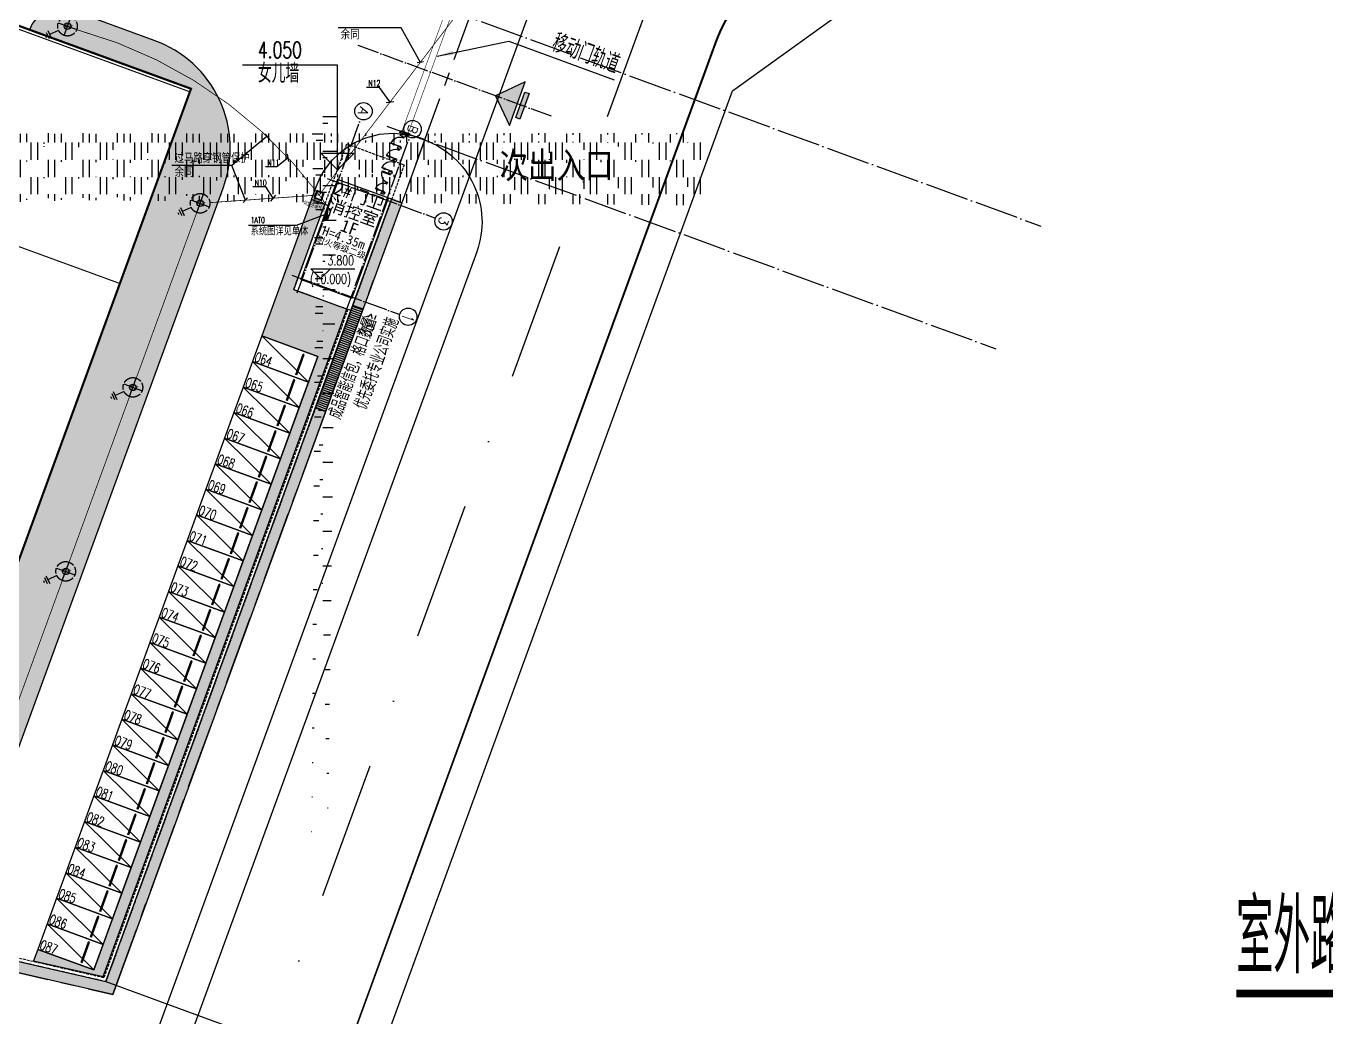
# Model space of a CAD drawing. Extents: x 40587477144 to 40590102100, y 3379967887 to 3381819730.
# Drawn here: x 40588996090 to 40589115558, y 3380121284 to 3380212421 of the extents above; entities that cross this region are included whole.
import ezdxf
from ezdxf.enums import TextEntityAlignment as Align

# ---------------------------------------------------------------- set-up
doc = ezdxf.new("R2010")
doc.units = 0
doc.header["$LTSCALE"] = 1000
doc.header["$MEASUREMENT"] = 0
for name, pattern in [('10平面$0$DOTE', [2.4200000000000004, 2, -0.2, 0.02, -0.2]), ('CENTER', [50.800000000000004, 31.75, -6.35, 6.35, -6.35]), ('DASH', [0.35, 0.25, -0.1]), ('DASHDOT', [25.399999999999995, 12.7, -6.349999999999999, 0, -6.349999999999999]), ('DOTE', [2.4200000000000004, 2, -0.2, 0.02, -0.2])]:
    doc.linetypes.add(name, pattern=pattern)
for name, color, linetype in [('0-HX', 1, 'Continuous'), ('00-HLBJ', 5, 'Continuous'), ('10平面$0$A-AXIS-DOTE', 14, '10平面$0$DOTE'), ('A-AXIS-D', 1, 'Continuous'), ('A-AXIS-DOTE', 14, 'DOTE'), ('A-AXIS-DP', 126, 'Continuous'), ('A-Car', 155, 'Continuous'), ('A-CURTAIN', 84, 'Continuous'), ('A-HATCH-1', 252, 'Continuous'), ('A-LIN-Dot', 163, 'DASH'), ('A-LIN-V', 9, 'Continuous'), ('A-SFCE', 30, 'Continuous'), ('AS-WALL', 40, 'Continuous'), ('AXIS_TEXT', 7, 'Continuous'), ('DIM-照明', 3, 'Continuous'), ('DIM_LEAD', 3, 'Continuous'), ('EQUIP-箱柜', 3, 'Continuous'), ('JT-路缘石线', 5, 'Continuous'), ('JT-道路中心线', 1, 'DASHDOT'), ('JT-道路红线', 7, 'Continuous'), ('PUB_TEXT', 7, 'Continuous'), ('TEL_SYMB', 3, 'Continuous'), ('TEL_TEXT', 7, 'Continuous'), ('WIRE-照明', 1, 'Continuous'), ('建-文字', 7, 'Continuous'), ('建-标高', 3, 'Continuous'), ('总-标高', 3, 'Continuous'), ('电气', 7, 'Continuous')]:
    doc.layers.add(name, color=color, linetype=linetype)
doc.styles.add('_TCH_AXIS', font='COMPLEX', dxfattribs={"bigfont": 'GBCBIG'})
doc.styles.add('_TCH_DIM', font='SIMPLEX', dxfattribs={"bigfont": 'GBCBIG'})
doc.styles.add('_TEL_DIM', font='SIMPLEX', dxfattribs={"width": 0.8, "height": 3.5, "bigfont": 'HZTXT'})
doc.styles.add('A-DIM_T3', font='SIMPLEX', dxfattribs={"width": 0.6, "bigfont": 'GBCBIG'})
doc.styles.add('A-STANDARD', font='SIMPLEX', dxfattribs={"bigfont": 'GBCBIG'})
doc.styles.get("Standard").update_dxf_attribs({"font": 'GBENOR', "width": 0.7, "bigfont": 'GBCBIG'})
doc.styles.add('黑体', font='simhei.ttf', dxfattribs={"height": 12})
pattern_1 = [(19.99999999999998, (440.107795715332, 194.2398300170898), (956.275963936384, 2050.740422578524), [240, -48, 64, -48, 240, -960]), (19.99999999999998, (348.5154342651367, 211.9834671020508), (956.275963936384, 2050.740422578524), [160, -120, 240, -120, 160, -800]), (19.99999999999998, (655.8504104614258, 1004.918022155762), (956.275963936384, 2050.740422578524), [200, -80, 200, -1120]), (19.99999999999998, (-205.3501281738281, 1032.003547668457), (956.275963936384, 2050.740422578524), [80, -160, 80, -1280]), (110, (-54.99931335449219, 1086.72677230835), (-2050.740422578524, 956.275963936384), [143.9999999999999, -1456]), (110, (724.3924865722656, 348.7915229797363), (-2050.740422578524, 956.275963936384), [159.9999999999999, -1440]), (110, (881.3766403198242, 1087.002857208252), (-2050.740422578524, 956.275963936384), [159.9999999999999, -1440]), (65.00000000000001, (925.3208694458008, 404.8966331481934), (-547.2322293314808, 1503.508193286057), [160, -2102.7416992]), (154.9999999999999, (534.4087371826172, 262.6162528991699), (-1503.508193286057, -547.2322293314808), [160, -2102.741699199999]), (83.43494882, (877.4794540405273, 395.9972076416016), (-547.2322292444445, 1503.508193285503), [160, -3417.7087632]), (95.96375653, (799.5678939819336, 376.1531410217285), (-547.2322291846804, 1503.508193052025), [159.9999999999999, -6436.969001599999]), (95.96375653, (956.5520477294922, 1114.364471435547), (-547.2322291846804, 1503.508193052025), [128, -6468.969001599999]), (95.96375653, (-24.92916107177734, 1097.671417236328), (-547.2322291846804, 1503.508193052025), [112, -6484.969001599998]), (124.03624347, (649.2170791625977, 321.4299125671387), (-547.2322292935037, 1503.508193012417), [160, -6436.9690016]), (124.03624347, (806.2012252807617, 1059.641246795654), (-547.2322292935037, 1503.508193012417), [128, -6468.9690016]), (124.03624347, (-85.06947326660156, 1075.782127380371), (-547.2322292935037, 1503.508193012417), [112, -6484.9690016]), (136.5650512, (576.7778244018555, 286.5507621765137), (-547.2322299226216, 1503.508193038666), [159.9999999999999, -3417.706876319999])]

# ---------------------------------------------------------------- blocks, each defined once
blk = doc.blocks.new('GGRrrrr')
at = {"layer": 'A-CURTAIN'}
h = blk.add_hatch(dxfattribs=at)
h.set_pattern_fill('草坪或沼泽', color=0, scale=400, angle=19.99999999999998)
h.set_pattern_definition(pattern_1)
h.paths.add_polyline_path([(1393117.320922852, 618300.9193000793), (1393292.936767578, 540880.4741477966), (1330517.002159119, 532866.5696678162), (1241737.975387573, 527102.5202484131), (1161598.890319824, 521245.7613601685), (1240382.850791931, 783371.5528144836), (1244595.073738098, 797109.7279624939), (1261185.678756714, 852563.1131820679), (1335771.367614746, 847453.3053207397), (1355485.375518799, 842594.5098495483), (1380777.422203064, 840861.7712898254), (1392639.610717773, 828900.035358429), (1392845.235137939, 738250.2696037292), (1391845.237701416, 738248.0012702942), (1391806.246421814, 755447.9559936523), (1391306.45426178, 755446.8222770691), (1391785.831069946, 764447.9511528015), (1391640.544288635, 828487.3259391785), (1380332.88168335, 839889.8824043274), (1355330.389472961, 841602.7838134766), (1335616.381584167, 846461.5792884827), (1261914.650527954, 851510.8278846741), (1245552.140869141, 796819.8416023254), (1241339.732727051, 783081.0626220703), (1162974.660324097, 522348.9729347229), (1241669.135520935, 528100.1562232971), (1330421.199440002, 533862.4550628662), (1392290.937599182, 541760.6755371094), (1392117.323532104, 618298.6509666443)])
h.paths.add_polyline_path([(1393076.15146637, 636450.5321846008), (1392076.154045105, 636448.2638511658), (1392062.989784241, 641998.404788971), (1391563.607894897, 641997.2195243835), (1392041.628883362, 650998.2749595642), (1391886.520614624, 720048.3890342712), (1392886.518035889, 720050.6573638916)])
h = blk.add_hatch(dxfattribs=at)
h.set_pattern_fill('草坪或沼泽', color=0, scale=400, angle=19.99999999999998)
h.set_pattern_definition(pattern_1)
edge = h.paths.add_edge_path()
edge.add_arc((1366854.08354187, 557567.3064079285), 10500.95958867027, 276.7299927720031, 359.7136384216881)
edge.add_line((1377354.912010193, 557514.8233337402), (1377227.296795576, 613895.1785001811))
edge.add_arc((1366726.211540222, 613939.9874267578), 10501.18082145006, 359.7555160636466, 450.6703696211316)
edge.add_line((1366603.3489151, 624440.4494819641), (1358403.815305169, 624421.84987187))
edge.add_arc((1358513.579162598, 621420.9000549316), 3002.956530078024, 92.09473824480673, 180.1068492148898)
edge.add_line((1355510.627868652, 621415.2999305725), (1371310.587276265, 621451.1401619813))
edge.add_line((1371310.587272644, 621451.1401634216), (1371476.631944446, 548251.2558653583))
edge.add_line((1371476.631950378, 548251.2558631897), (1355676.334831895, 548215.403894989))
edge.add_line((1355676.334831238, 548215.4038963318), (1355678.849491072, 547255.2565739391))
edge.add_arc((1357184.369812012, 547261.123123169), 1505.531773620441, 180.2232627455438, 273.2156327615923)
edge.add_line((1357268.821014404, 545757.9618110657), (1368084.697529821, 547138.7043205072))
h = blk.add_hatch(dxfattribs=at)
h.set_pattern_fill('草坪或沼泽', color=0, scale=400, angle=19.99999999999998)
h.set_pattern_definition(pattern_1)
h.paths.add_polyline_path([(1390889.517074585, 542395.3281173706), (1385389.531585693, 542382.8522758484), (1385392.054405212, 541270.6790962219), (1391890.137901306, 542112.7560768127), (1391742.519210815, 607397.4305610657), (1386542.532180786, 607385.6350402832), (1386523.591270447, 615735.6136932373), (1385223.150733948, 615732.6638679504), (1385253.429992676, 602382.6979446411), (1390753.416969299, 602395.1737861633)])
at = {"layer": 'A-HATCH-1'}
h = blk.add_hatch(dxfattribs=at)
h.set_pattern_fill('EARTH', color=0, scale=500, angle=20.20025663599732)
h.set_pattern_definition([(20.20025663599732, (-36923192475.80328, -17186905227.18266), (941.6876541343177, 2038.022782515202), [1587.5, -1587.5]), (20.20025663599732, (-36923192681.36612, -17186904668.48695), (941.6876541343177, 2038.022782515202), [1587.5, -1587.5]), (20.20025663599732, (-36923192886.92896, -17186904109.79124), (941.6876541343177, 2038.022782515202), [1587.5, -1587.5]), (110.2002566359973, (-36923192769.21803, -17186903855.0384), (-2038.022782515202, 941.6876541343177), [1587.5, -1587.5]), (110.2002566359973, (-36923192210.52229, -17186903649.47556), (-2038.022782515202, 941.6876541343177), [1587.5, -1587.5]), (110.2002566359973, (-36923191651.82658, -17186903443.91272), (-2038.022782515202, 941.6876541343177), [1587.5, -1587.5])])
h.paths.add_polyline_path([(1393117.320922852, 618300.9193077087), (1386817.805091858, 618286.6298675537), (1386823.590164185, 615736.2942008972), (1385223.152275085, 615732.6638069153), (1385220.316864014, 616982.6608581543), (1385273.316299438, 617889.8814201355), (1385387.230964661, 618573.2471199036), (1385717.160194397, 619684.0852203369), (1386168.808494568, 620650.4255104065), (1386688.33731842, 621456.7414169312), (1387106.244033813, 621972.8416786194), (1387929.547706604, 622770.17735672), (1389010.988609314, 623518.1875724792), (1390127.135169983, 624037.1096115112), (1391253.131126404, 624354.7683982849), (1392309.111000061, 624488.3932685852), (1393103.281578064, 624490.1947135925)])
at = {"layer": 'A-CURTAIN', "color": 0}
blk.add_lwpolyline([(1245552.140869141, 796819.8416023254), (1241339.732727051, 783081.0626220703), (1162974.660324097, 522348.9729347229), (1241669.135520935, 528100.1562232971), (1330421.199440002, 533862.4550628662), (1392290.937599182, 541760.6755371094), (1392117.323532104, 618298.6509666443), (1393117.320922852, 618300.9193000793), (1393292.936767578, 540880.4741477966), (1330517.002159119, 532866.5696678162), (1241737.975387573, 527102.5202484131), (1161598.890319824, 521245.7613601685), (1240382.850791931, 783371.5528144836), (1244595.073738098, 797109.7279624939)], dxfattribs=at)
blk.add_lwpolyline([(1368084.697525024, 547138.7043190002, 0.3787845087038603), (1377354.912010193, 557514.8233337402), (1377227.296798706, 613895.1785011292, 0.4188980193903414), (1366603.3489151, 624440.4494819641), (1358403.815307617, 624421.8498725891, 0.4040876973420625), (1355510.627868652, 621415.2999305725), (1371310.587272644, 621451.1401634216), (1371476.631950378, 548251.2558631897), (1355676.334831238, 548215.4038963318), (1355678.849487305, 547255.2565727234, 0.4295944692160906), (1357268.821014404, 545757.9618110657)], format="xyb", close=True, dxfattribs=at)
blk.add_lwpolyline([(1390889.517074585, 542395.3281173706), (1385389.531585693, 542382.8522758484), (1385392.054405212, 541270.6790962219), (1391890.137901306, 542112.7560768127), (1391742.519210815, 607397.4305610657), (1386542.532180786, 607385.6350402832), (1386523.591270447, 615735.6136932373), (1385223.150733948, 615732.6638679504), (1385253.429992676, 602382.6979446411), (1390753.416969299, 602395.1737861633)], close=True, dxfattribs=at)
at = {"layer": 'A-HATCH-1', "color": 0}
blk.add_lwpolyline([(1393117.320922852, 618300.9193077087), (1386817.805091858, 618286.6298675537), (1386823.590164185, 615736.2942008972), (1385223.152275085, 615732.6638069153), (1385220.316864014, 616982.6608581543), (1385273.316299438, 617889.8814201355), (1385387.230964661, 618573.2471199036), (1385717.160194397, 619684.0852203369), (1386168.808494568, 620650.4255104065), (1386688.33731842, 621456.7414169312), (1387106.244033813, 621972.8416786194), (1387929.547706604, 622770.17735672), (1389010.988609314, 623518.1875724792), (1390127.135169983, 624037.1096115112), (1391253.131126404, 624354.7683982849), (1392309.111000061, 624488.3932685852), (1393103.281578064, 624490.1947135925)], close=True, dxfattribs=at)
blk = doc.blocks.new('建筑-停车位-2400x5300')
at = {"color": 0}
blk.add_lwpolyline([(-49.99999999813735, 199.9999999757856), (-50.00000090897083, -5299.999999886379), (2449.999999089167, -5299.999999826774), (2449.999999998137, 200.0000000335276)], close=True, dxfattribs=at)
for points in [[(2449.999999998137, 200.0000000335276), (-50.00000090897083, -5299.999999886379)], [(199.9999990900978, -3953.625492763415), (2199.999999090098, -3953.625492763415)], [(199.9999990900978, -4053.625492763415), (199.9999990900978, -3953.625492763415)], [(199.9999990900978, -4053.625492763415), (2199.999999090098, -4053.625492763415)], [(2199.999999090098, -4053.625492763415), (2199.999999090098, -3953.625492763415)]]:
    blk.add_lwpolyline(points, dxfattribs=at)
blk = doc.blocks.new('G$C29A62568')
at = {"layer": 'A-Car', "color": 8, "extrusion": (7.125858025611802e-08, 1.936736165651785e-07, 0.9999999999999788), "rotation": 69.79996271005484}
for p in [(40588287738.58988, 3380181714.826343, 3546.915776660223), (40588286875.3428, 3380179368.59435, 3546.915260743227), (40588286012.09583, 3380177022.362355, 3546.914744826237), (40588285148.84868, 3380174676.130357, 3546.914228909235), (40588284285.60179, 3380172329.89836, 3546.913712992247), (40588283422.35475, 3380169983.666367, 3546.913197075255), (40588282559.10776, 3380167637.434373, 3546.912681158268), (40588281695.86073, 3380165291.202379, 3546.912165241275), (40588280832.61381, 3380162944.970377, 3546.911649324284), (40588279969.36666, 3380160598.738385, 3546.911133407289), (40588279106.1197, 3380158252.506391, 3546.910617490298), (40588278242.8726, 3380155906.274399, 3546.910101573297), (40588277379.62555, 3380153560.042403, 3546.909585656307), (40588276516.37856, 3380151213.810406, 3546.909069739307), (40588275653.13153, 3380148867.578413, 3546.908553822321), (40588274789.88445, 3380146521.346418, 3546.908037905318), (40588273926.63745, 3380144175.114428, 3546.90752198833), (40588273063.39053, 3380141828.882429, 3546.907006071343), (40588272200.14344, 3380139482.650435, 3546.906490154348), (40588271336.89648, 3380137136.418437, 3546.905974237359), (40588270473.64933, 3380134790.186444, 3546.905458320357), (40588269610.40236, 3380132443.954448, 3546.904942403363), (40588268747.15534, 3380130097.722453, 3546.904426486371), (40588267883.90831, 3380127751.490459, 3546.90391056938)]:
    blk.add_blockref('建筑-停车位-2400x5300', p, dxfattribs=at)
blk = doc.blocks.new('555555555555555-M')
at = {"layer": 'A-LIN-V'}
h = blk.add_hatch(dxfattribs=at)
h.set_pattern_fill('ANSI31', color=256, scale=0.2, angle=212.6932080760602)
h.set_pattern_definition([(45.00000000000003, (0, 0), (-0.224506403026729, 0.2245064030267287), [])])
h.paths.add_polyline_path([(-149.8188201859593, -516.0526710674167), (-149.8188201785088, -515.0526710636914), (-159.8188201636076, -515.0526710599661), (-159.8188201636076, -516.052671071142)])
blk.add_lwpolyline([(-149.8188201859593, -516.0526710674167), (-149.8188201785088, -515.0526710636914), (-159.8188201636076, -515.0526710599661), (-159.8188201636076, -516.052671071142), (-149.8188201636076, -516.0526710674167)], dxfattribs=at)
at = {"layer": 'PUB_TEXT', "width": 0.7}
for s, height, p in [('成品智能信包，格口数量≥', 1.322222222222222, (-160.0961484983563, -517.6474339142442)), ('36', 1.3125, (-152.0111484983563, -517.6474339142442)), ('个', 1.322222222222222, (-150.9392734983563, -517.6474339142442)), ('优先委托专业公司实施', 1.322222222222222, (-158.4676572084427, -519.5719380304217))]:
    blk.add_text(s, height=height, dxfattribs=at).set_placement(p)
blk = doc.blocks.new('entry01')
at = {"layer": 'A-AXIS-D'}
for points in [[(-0.700000000000017, -1.25), (-0.3000000000000114, -1.25), (-0.3000000000000114, 1.25), (-0.700000000000017, 1.25)], [(0, 2.121320343559645), (2.121320343559631, 1.4210854715202e-14), (0, -2.121320343559645)]]:
    blk.add_hatch(color=0, dxfattribs=at).paths.add_polyline_path(points)
at = {"layer": 'A-AXIS-D', "color": 0}
blk.add_lwpolyline([(-0.700000000000017, -1.25), (-0.3000000000000114, -1.25), (-0.3000000000000114, 1.25), (-0.700000000000017, 1.25)], close=True, dxfattribs=at)
blk.add_lwpolyline([(0, 2.121320343559645), (2.121320343559631, 1.4210854715202e-14), (0, -2.121320343559645), (0, 2.121320343559645)], dxfattribs=at)
blk = doc.blocks.new('DOOR2DLIB$SYSLIB$00000111')
at = {"color": 0}
for p, q in [((-0.4999999999999982, -0.001755585047334307), (-0.4999999999999982, 0.08070055595349857)), ((-0.4999999999999982, 0.08070055595349146), (-0.4587719294995836, 0.08070055595349146)), ((-0.4587719294995853, 0.08070055595349146), (-0.4587719294995853, 0.03947248545308213)), ((-0.4587719294995853, 0.03947248545308213), (-0.4175438589991707, 0.03947248545308213)), ((-0.4175438589991707, 0.03947248545308213), (-0.4175438589991707, -0.001755585047334307)), ((0.4175438589991707, 0.7821568824082661), (0.3826692364772697, 0.7821568824082661)), ((0.3826692364772697, 0.7821568824082661), (0.3826692364772697, 0.6235084014994356)), ((0.4175438589991707, 0.6235084014994428), (0.3826692364772697, 0.6235084014994428)), ((0.4587719294995871, 0.9168053643052119), (0.4175438589991707, 0.9168053643052119)), ((0.4175438589991707, 0.9168053643052119), (0.4175438589991707, 0.08070055595349146)), ((0.4175438589991707, 0.08070055595349146), (0.4587719294995871, 0.08070055595349146)), ((0.4175438589991707, 0.03947248545308213), (0.4175438589991707, -0.001755585047334307)), ((0.4587719294995871, 0.03947248545308213), (0.4175438589991707, 0.03947248545308213)), ((0.4587719294995871, 0.08070055595349146), (0.4587719294995871, 0.9168053643052119)), ((0.4936465520214881, 0.7821568824082661), (0.4587719294995871, 0.7821568824082661)), ((0.4936465520214881, 0.6235084014994428), (0.4587719294995871, 0.6235084014994428)), ((0.4587719294995871, 0.08070055595349146), (0.4587719294995871, 0.03947248545308213)), ((0.5, 0.08070055595349146), (0.4587719294995871, 0.08070055595349146)), ((0.4936465520214881, 0.7821568824082661), (0.4936465520214881, 0.6235084014994356)), ((0.5, -0.001755585047334307), (0.5, 0.08070055595349857)), ((-0.4175438589991707, -0.001755585047334307), (-0.4999999999999982, -0.001755585047334307)), ((-0.4999999999999982, -0.001755585047334307), (-0.4999999999999982, -0.001755585047334307)), ((0.4175438589991707, -0.001755585047334307), (0.5, -0.001755585047334307)), ((0.5, -0.001755585047334307), (0.5, -0.001755585047334307))]:
    blk.add_line(p, q, dxfattribs=at)
blk.add_arc((0.4175438589991707, 0.08070055595349146), 0.8361048083517187, 90, 182.8263833917127, dxfattribs=at)
blk = doc.blocks.new('66666666666666666666')
at = {"layer": 'DIM_LEAD'}
blk.add_hatch(color=256, dxfattribs=at).paths.add_polyline_path([(105616.6669158936, -694657.3602562365), (106997.2781778953, -694037.7533330095), (106786.704802434, -693697.6667946891)], flags=17)
at = {"layer": 'A-AXIS-D'}
for centre in [(100997.1309814453, -701734.9233989716), (105797.1309661865, -701734.9234142303), (111381.8865127563, -708712.0395374298), (111331.8865203857, -718057.0395145416)]:
    blk.add_circle(centre, 799.9999999999977, dxfattribs=at)
at = {"layer": 'A-AXIS-DOTE', "color": 8}
blk.add_line((117391.3523635864, -696232.0388202667), (98332.86907196045, -696232.03881073), dxfattribs=at)
at = {"layer": 'A-AXIS-DOTE'}
for p, q in [((100997.1309356689, -719489.9234027863), (100997.1309280396, -702480.0000038147)), ((105797.1309204102, -719489.9234237671), (105797.1310195923, -702479.9999904633)), ((99963.93167877197, -708682.0393390656), (110582.4492416382, -708682.0393428802)), ((99963.9317703247, -718132.0393390656), (110535.4098968506, -718132.0393543243))]:
    blk.add_line(p, q, dxfattribs=at)
at = {"layer": 'A-LIN-Dot'}
blk.add_lwpolyline([(100597.1309204102, -719332.0393352509), (100597.1309356689, -705082.039352417), (106197.1313171387, -705082.0393199921), (106197.1313018799, -719332.0393276215)], close=True, dxfattribs=at)
at = {"layer": 'A-LIN-V'}
blk.add_lwpolyline([(105697.1312408447, -690231.7040920258), (104797.1312713623, -690231.7040901184)], dxfattribs=at)
at = {"layer": 'A-LIN-V', "linetype": 'DASH', "ltscale": 2, "const_width": 50}
for points in [[(104946.6669158936, -690231.7040958405), (104946.6669158936, -702231.7040882111)], [(105546.6669464111, -690231.7040977478), (105546.6669158936, -702231.7040958405)]]:
    blk.add_lwpolyline(points, dxfattribs=at)
at = {"layer": 'A-LIN-V'}
for points in [[(104797.1312942505, -702431.7040805817), (104797.1312561035, -702231.7040958405), (105697.1312255859, -702231.7040996552), (105697.1312408447, -702431.7040920258)], [(105097.1312789917, -702681.7040786743), (105097.1312789917, -702481.7040920258), (105397.1312713623, -702481.7040882111), (105397.1312713623, -702681.704076767)], [(105097.1312713623, -703881.7040786743), (105097.1313018799, -703681.7040805817), (105397.1313095093, -703681.704082489), (105397.1312789917, -703881.7040805817)], [(105097.1312866211, -705081.704076767), (105097.1312866211, -704881.7040843964), (105397.1312637329, -704881.7040882111), (105397.1312789917, -705081.704076767)], [(105097.1312789917, -706281.7040729523), (105097.1312789917, -706081.7040882111), (105397.1312637329, -706081.7040882111), (105397.1312942505, -706281.704076767)], [(105097.1313400269, -708281.7040672302), (105097.1313400269, -708081.7040805817), (105397.1312484741, -708081.7040901184), (105397.1312561035, -708281.7040786743)]]:
    blk.add_lwpolyline(points, close=True, dxfattribs=at)
at = {"layer": 'AS-WALL', "color": 20, "true_color": 0xf72408, "const_width": 100}
blk.add_lwpolyline([(100897.1309738159, -708431.6971302032), (105897.1312408447, -708431.6971263885), (105897.1312332153, -718231.6971607208), (100897.1309814453, -718231.6971492767)], close=True, dxfattribs=at)
at = {"layer": 'DIM_LEAD'}
for p, q in [((105616.6669158936, -694657.3602562365), (111333.9440612793, -691117.3602524218)), ((111333.9440612793, -691117.3602524218), (121626.3234288144, -691117.3602524218))]:
    blk.add_line(p, q, dxfattribs=at)
at = {"layer": 'A-AXIS-D', "color": 8, "xscale": -999.9999999999998, "yscale": 1000, "zscale": 1000, "rotation": 0.1495342307373651}
blk.add_blockref('entry01', (114031.3523483276, -696232.0388240814), dxfattribs=at)
at = {"layer": 'A-LIN-V', "zscale": 100}
for p, xscale, yscale, rotation in [((105310.2872467041, -703181.7040843964), 1000.000008912118, -1000.000008912118, 270.0000007138132), ((105310.2872314453, -704381.1546459198), 1001.098882521298, -1001.098882521298, 270.0000005714799), ((105310.2872314453, -705581.8717308044), 999.664715706611, -999.664715706611, 270.0000004354633), ((105310.2872161865, -706731.7040691376), 899.999995989863, 899.999995989863, 89.9999995548852), ((105310.2872238159, -707631.7040805817), 900.0000175571807, -900.0000175571807, 270.0000005736524)]:
    blk.add_blockref('DOOR2DLIB$SYSLIB$00000111', p, dxfattribs=dict(at, xscale=xscale, yscale=yscale, rotation=rotation))
at = {"layer": 'A-AXIS-DP', "color": 7, "style": 'A-DIM_T3', "width": 0.6000000000000002}
blk.add_text('1', height=1119.999999999998, rotation=269.9999999325915, dxfattribs=at).set_placement((110791.5376586914, -717877.312582016))
at = {"layer": 'AXIS_TEXT', "style": '_TCH_AXIS'}
for s, height, rotation, width, p, p2 in [('A', 870.5142551923832, 270.0000018609232, 0.9444444070689642, (100561.8738174438, -701382.5724086761), (100561.873840332, -702087.2743968964)), ('B', 870.5142551923825, 270.0000006203077, 1.000000030797642, (105361.8738327026, -701382.5723934174), (105361.873840332, -702087.2744312286)), ('3', 870.5142551923828, 270.0000006203077, 1.214285758256029, (110933.5013580322, -708359.1329307556), (110933.5013656616, -709063.8349723816))]:
    blk.add_text(s, height=height, rotation=rotation, dxfattribs=dict(at, width=width)).set_placement(p, p2, align=Align.FIT)
at = {"layer": 'DIM_LEAD', "color": 7, "style": '_TCH_DIM'}
blk.add_text('移动门轨道', height=1762.962962962963, dxfattribs=at).set_placement((115209.6569337151, -690592.3602524218))
at = {"layer": '建-文字', "color": 8, "style": '黑体'}
for s, height, p in [('#', 1143.057939914163, (101776.4871368408, -709764.8740749359)), ('门卫', 1143.057939914163, (102598.4613857679, -709764.8740749359)), ('消控室', 1143.057939914163, (100977.9549102783, -711361.523431778)), ('1F', 1143.057939914163, (102667.684677124, -712786.2616786957)), ('H=4.35m', 857.2934549356223, (101248.3936233521, -713692.3252849579)), ('耐火等级二级', 571.5289699570816, (100938.3881378174, -714473.3916816711))]:
    blk.add_text(s, height=height, dxfattribs=at).set_placement(p)
blk = doc.blocks.new('55555555555555555555555555555')
at = {"layer": '建-文字', "color": 0, "style": 'A-STANDARD', "width": 0.7058823529411765}
for s, p in [('064', (40588288479.22685, 3380181652.724174)), ('065', (40588287621.29509, 3380179304.543322)), ('066', (40588286763.36335, 3380176956.362551)), ('067', (40588285905.43159, 3380174608.181744)), ('068', (40588285047.49985, 3380172260.000935)), ('069', (40588284189.56807, 3380169911.820123)), ('070', (40588283331.63476, 3380167563.639879)), ('071', (40588282473.70458, 3380165215.458508)), ('072', (40588281615.77283, 3380162867.277699)), ('073', (40588280757.84118, 3380160519.096885)), ('074', (40588279899.90777, 3380158170.916683)), ('075', (40588279041.97762, 3380155822.73527)), ('076', (40588278184.04587, 3380153474.554461)), ('077', (40588277326.11408, 3380151126.373654)), ('078', (40588276468.18233, 3380148778.192845)), ('079', (40588275610.25056, 3380146430.012035)), ('080', (40588274752.31883, 3380144081.831226)), ('081', (40588273894.3855, 3380141733.650973)), ('082', (40588273036.45536, 3380139385.469612)), ('083', (40588272178.52361, 3380137037.288803)), ('084', (40588271303.44019, 3380134642.161589)), ('085', (40588270462.65849, 3380132340.927742)), ('086', (40588269604.72832, 3380129992.746374)), ('087', (40588268746.79658, 3380127644.565565))]:
    blk.add_text(s, height=892.5, rotation=339.9297114345931, dxfattribs=at).set_placement(p)
blk = doc.blocks.new('G$C8544DC05')
at = {"layer": 'A-AXIS-DOTE'}
for points in [[(-5.21540641784668e-08, -1.949999995529652), (-7.450580596923828e-09, -1.049999989569187)], [(-0.4500000402331352, -1.499999985098839), (0.4499999657273293, -1.49999999627471)]]:
    blk.add_lwpolyline(points, dxfattribs=at)
at = {"layer": 'A-LIN-V', "linetype": 'DASH', "ltscale": 0.001}
blk.add_circle((-3.725290298461914e-08, -1.49999999627471), 0.4500000024073871, dxfattribs=at)
at = {"layer": 'A-LIN-V'}
blk.add_circle((-3.725290298461914e-08, -1.49999999627471), 0.1500000024073871, dxfattribs=at)
at = {"layer": '建-文字', "style": 'A-STANDARD'}
blk.add_text('路灯', height=0.1762962962962963, dxfattribs=at).set_placement((-0.120827428996563, -1.579730201512575))
blk = doc.blocks.new('dq 路灯接地极')
at = {"color": 220}
for p, q in [((-267.5210595726967, 267.5210595727549), (3.492459654808044e-10, -2.91038304567337e-10)), ((-118.8982486824971, -118.8982486826717), (118.8982486828463, 118.8982486826717)), ((-29.72456216241699, -148.6228108615032), (148.6228108616779, 29.7245621625334)), ((89.17368652846199, -148.6228108696523), (148.6228108697105, -89.17368652834557))]:
    blk.add_line(p, q, dxfattribs=at)
blk = doc.blocks.new('*X75')
at = {"color": 0}
for p, q in [((-247.4873734152916, 0), (-245.812289025486, 1.675084389805617)), ((-212.1320343559642, 0), (-186.8867239266071, 25.24531042935718)), ((-176.7766952966369, 0), (-127.9611588277281, 48.81553646890876)), ((-141.4213562373095, 0), (-69.03559372884914, 72.38576250846035)), ((-106.0660171779821, 0), (-10.1100286299702, 95.95598854801192)), ((-70.71067811865474, 0), (48.81553646890877, 119.5262145875635)), ((-35.35533905932737, 0), (107.7411015677877, 143.0964406271151)), ((0, 0), (166.6666666666667, 166.6666666666667)), ((35.35533905932737, 0), (225.5922317655456, 190.2368927062182)), ((70.71067811865474, 0), (250, 179.2893218813453)), ((106.0660171779821, 0), (250, 143.9339828220179)), ((141.4213562373095, 0), (250, 108.5786437626905)), ((176.7766952966369, 0), (250, 73.22330470336315)), ((212.1320343559642, 0), (250, 37.86796564403577)), ((247.4873734152916, 0), (250, 2.512626584708425))]:
    blk.add_line(p, q, dxfattribs=at)
blk = doc.blocks.new('$equip$00002939')
for p, q in [((-0.75, 0.5999999999985448), (-0.75, 0)), ((0.75, 0.5999999999985448), (-0.75, 0.5999999999985448)), ((-0.75, 0), (0.75, 0.5999999999985448)), ((-0.75, 0), (0.75, 0)), ((0.75, 0), (0.75, 0.5999999999985448))]:
    blk.add_line(p, q)
at = {"const_width": 0.05714285714285714}
blk.add_lwpolyline([(-0.75, 0.5999999999985448), (-0.75, 0), (0.75, 0), (0.75, 0.5999999999985448), (-0.75, 0.5999999999985448), (-0.75, 0)], dxfattribs=at)
for p in [(-0.75, 0.2999999999992724), (0, 0.5999999999985448), (0, 0), (0.75, 0.2999999999992724)]:
    blk.add_point(p)
blk.add_solid([(-0.75, 0), (0.75, 0), (0.75, 0.5999999999985448)])
at = {"xscale": 0.00300000000061118, "yscale": 0.00300000000061118, "zscale": 0.00300000000061118}
blk.add_blockref('*X75', (0, 0), dxfattribs=at)
at = {"color": 7, "style": '_TEL_DIM', "flags": 1}
for tag in ['REMARK', 'A']:
    blk.add_attdef(tag, text='', height=2e-05, dxfattribs=at).set_placement((0, 0), align=Align.MIDDLE_CENTER)
blk = doc.blocks.new('qd电缆手井')
at = {"layer": '电气', "color": 7}
for p, q in [((-238.6759234107449, 215.8350454529282), (211.3240765892551, 215.8350454529282)), ((-238.6759234107449, -234.1649545470718), (-238.6759234107449, 215.8350454529282)), ((-197.8759234107565, -193.3649545470835), (-197.8759234107565, 175.0350454529398)), ((-197.8759234107565, 175.0350454529398), (170.5240765892668, 175.0350454529398)), ((170.5240765892668, 175.0350454529398), (170.5240765892668, -193.3649545470835)), ((211.3240765892551, 215.8350454529282), (211.3240765892551, -234.1649545470718)), ((211.3240765892551, -234.1649545470718), (-238.6759234107449, -234.1649545470718)), ((170.5240765892668, -193.3649545470835), (-197.8759234107565, -193.3649545470835))]:
    blk.add_line(p, q, dxfattribs=at)
at = {"layer": '电气', "color": 8, "const_width": 30}
blk.add_lwpolyline([(-218.0356704102596, 182.1311835359666), (-218.0356704102596, -214.0751183969551), (191.1155886567431, -214.0751183969551), (191.1155886567431, 195.5777040290996), (-232.9092848057626, 195.5777040290996)], dxfattribs=at)

msp = doc.modelspace()

# ---------------------------------------------------------------- linework, layer by layer
at = {"layer": '0-HX', "linetype": 'CENTER', "ltscale": 0.2}
for p, q in [((40589004062.69281, 3380123451.4), (40589102903.39839, 3380393980.898193)), ((40588942380.79281, 3380137607.1), (40589004062.69281, 3380123451.4))]:
    msp.add_line(p, q, dxfattribs=at)
msp.add_lwpolyline([(40589102903.39727, 3380393980.898591), (40589095901.25062, 3380409302.927993), (40589072763.1992, 3380419662.492842), (40589055939.52459, 3380431029.725266), (40588987705.92024, 3380461579.853973), (40588952987.59171, 3380415266.100388), (40588944290.63148, 3380403827.430825), (40588779839.89058, 3380185028.900704), (40588857072.09171, 3380162853.200386), (40588942380.7917, 3380137607.100389), (40589004062.6917, 3380123451.400389)], close=True, dxfattribs=at)
at = {"layer": '00-HLBJ', "color": 8}
msp.add_line((40589003426.2608, 3380124623.454218), (40589020619.65511, 3380118341.672616), dxfattribs=at)
at = {"layer": '10平面$0$A-AXIS-DOTE', "color": 8, "ltscale": 2}
for points in [[(40589033371.68222, 3380214492.363115), (40589089342.09155, 3380194043.00666)], [(40589029253.6102, 3380203221.095094), (40589085224.01953, 3380182771.73864)]]:
    msp.add_lwpolyline(points, dxfattribs=at)
at = {"layer": 'A-SFCE', "linetype": 'DASH'}
for points in [[(40589025951.37126, 3380186275.2518), (40589003426.25967, 3380124623.454611), (40588942634.76333, 3380138574.811246), (40588857351.97223, 3380163813.243817), (40588781511.9806, 3380185589.19868), (40588945088.35341, 3380403224.398946), (40588953785.69232, 3380414663.566556), (40588988026.6974, 3380460340.577489), (40589055451.62602, 3380430152.515933), (40589072275.30073, 3380418785.283481), (40589090064.51016, 3380410820.547568), (40589095148.45755, 3380408544.319479), (40589101823.27242, 3380393938.554342), (40589079845.21558, 3380333784.059697), (40589076285.38078, 3380325498.369755)], [(40589025669.58956, 3380186378.203611), (40589003235.33006, 3380124975.070877), (40588942710.9548, 3380138865.124507), (40588857435.93637, 3380164101.256846), (40588782013.6076, 3380185757.288075), (40588945327.669, 3380403043.488082), (40588954025.12258, 3380414482.806521), (40588988122.93053, 3380459968.794543), (40589055305.25648, 3380429889.353124), (40589072128.93118, 3380418522.120672), (40589089941.9182, 3380410546.738856), (40589094922.61964, 3380408316.736924), (40589101499.23495, 3380393925.851067), (40589079566.29146, 3380333894.832758), (40589076009.74367, 3380325616.793515)]]:
    msp.add_lwpolyline(points, dxfattribs=at)
at = {"layer": 'AS-WALL', "color": 20, "true_color": 0xf72408, "const_width": 200.0000000000001}
msp.add_lwpolyline([(40588818286.86189, 3380219628.731724), (40588811710.55175, 3380201629.203375), (40588986133.42422, 3380137902.038649), (40589011253.68149, 3380206656.82238), (40588853298.97002, 3380264367.177512)], close=True, dxfattribs=at)
at = {"layer": 'AS-WALL', "color": 20, "linetype": 'DASH', "ltscale": 5, "true_color": 0xf72408, "const_width": 100}
msp.add_lwpolyline([(40588986682.21322, 3380195352.59972), (40589004716.24204, 3380188763.684468), (40589011150.69391, 3380206374.943059), (40588993116.66508, 3380212963.858315)], close=True, dxfattribs=at)
at = {"layer": 'DIM-照明'}
for p, q in [((40589030566.64282, 3380212238.683133), (40589024772.29823, 3380212238.683133)), ((40589032330.08392, 3380209079.198156), (40589030566.64282, 3380212238.683133)), ((40589032627.40231, 3380209119.220273), (40589032032.76552, 3380209039.176039)), ((40589029202.63318, 3380205386.895101), (40589029896.37611, 3380205480.280041)), ((40589018231.92331, 3380202278.524703), (40589014990.66622, 3380199595.544113)), ((40589018040.62926, 3380202509.623354), (40589018423.21736, 3380202047.426052)), ((40589020247.72531, 3380199973.51099), (40589020117.51598, 3380200661.294043)), ((40589014990.66622, 3380199595.544113), (40589009506.65829, 3380199595.544113)), ((40589016258.86436, 3380196422.172955), (40589014990.66622, 3380199595.544113)), ((40589016062.09704, 3380196195.716289), (40589016455.63168, 3380196648.629622)), ((40589019029.58303, 3380196864.63565), (40589018570.45928, 3380196336.236763)), ((40589023520.82921, 3380195065.550241), (40589020923.71397, 3380194098.970942)), ((40589020923.71397, 3380194098.970942), (40589016523.3926, 3380194098.970942))]:
    msp.add_line(p, q, dxfattribs=at)
for points in [[(40589028571.62581, 3380206780.166874), (40589027389.62581, 3380206780.166874)], [(40589029549.50465, 3380205433.587571), (40589028571.62581, 3380206780.166874)], [(40589020182.62064, 3380200317.402516), (40589019147.80836, 3380199481.03124)], [(40589019147.80836, 3380199481.03124), (40589018109.80836, 3380199481.03124)], [(40589018122.3002, 3380197633.870996), (40589016940.3002, 3380197633.870996)], [(40589018800.02116, 3380196600.436206), (40589018122.3002, 3380197633.870996)]]:
    msp.add_lwpolyline(points, dxfattribs=at)
at = {"layer": 'JT-路缘石线', "color": 8, "ltscale": 10}
for points in [[(40589223893.90403, 3380223385.019214), (40589070456.47713, 3380219018.499553), (40589069437.47712, 3380218945.999553), (40589068428.37713, 3380218787.099553), (40589067436.37713, 3380218542.999553), (40589066468.77712, 3380218215.399553), (40589065532.57713, 3380217806.699553), (40589064634.47713, 3380217319.799553), (40589063781.07713, 3380216758.399553), (40589062978.47713, 3380216126.399553), (40589062232.57713, 3380215428.399553), (40589061548.77713, 3380214669.499553), (40589060931.87713, 3380213855.199553), (40589060386.47713, 3380212991.399553), (40589059916.57713, 3380212084.399553), (40589059525.47713, 3380211140.699553), (40589025598.61926, 3380118282.0975, 0.4479412448578913), (40589027008.50825, 3380115651.436387), (40589027765.1499, 3380115469.056357)], [(40589223893.90403, 3380223357.393833), (40589070502.10111, 3380218992.172538), (40589069483.10111, 3380218919.672539), (40589068474.00111, 3380218760.772538), (40589067482.00111, 3380218516.672539), (40589066514.40112, 3380218189.072539), (40589065578.20111, 3380217780.372539), (40589064680.10111, 3380217293.472538), (40589063826.70112, 3380216732.072539), (40589063024.10111, 3380216100.072538), (40589062278.20111, 3380215402.072539), (40589061594.40112, 3380214643.172538), (40589060977.50111, 3380213828.872539), (40589060432.10111, 3380212965.072539), (40589059962.20112, 3380212058.072538), (40589059571.10112, 3380211114.372539), (40589025644.24324, 3380118255.770486, 0.4479412448578913), (40589027054.13223, 3380115625.109372), (40589027810.77389, 3380115442.729343)], [(40589032741.73989, 3380201946.673472), (40589032742.16519, 3380201946.518085, -0.4142140788974599), (40589037510.97577, 3380191686.953211), (40589011011.43723, 3380119157.041469)]]:
    msp.add_lwpolyline(points, format="xyb", dxfattribs=at)
at = {"layer": 'JT-道路中心线', "color": 8, "flags": 128}
msp.add_lwpolyline([(40589158791.86031, 3380502157.2), (40589154279.4928, 3380490884.7), (40589130785.49281, 3380426580.9), (40589017979.35561, 3380117827.81713)], dxfattribs=at)
at = {"layer": 'JT-道路红线', "color": 8}
for points in [[(40589008193.62023, 3380120186.559477), (40589108304.29462, 3380394192.024467), (40589099665.21707, 3380413095.970189), (40589075202.69281, 3380424048.539261), (40589058379.01826, 3380435415.771638), (40588959403.7928, 3380479729.8), (40588941965.49281, 3380475126.9)], [(40589027765.1499, 3380115469.056357), (40589061006.77713, 3380206452.099553), (40589074435.67713, 3380216130.199553), (40589223893.90403, 3380220383.495256)], [(40589027765.16559, 3380115469.056804), (40589061006.79281, 3380206452.1), (40589074435.69281, 3380216130.2), (40589223893.90403, 3380220383.495256)]]:
    msp.add_lwpolyline(points, dxfattribs=at)
at = {"layer": 'JT-道路红线', "color": 8, "const_width": 1}
msp.add_lwpolyline([(40589027765.16558, 3380115469.056804), (40589061006.7928, 3380206452.100001)], dxfattribs=at)
at = {"layer": 'TEL_SYMB', "const_width": 700}
msp.add_lwpolyline([(40589107307.78475, 3380123542.36196), (40589138681.18901, 3380123542.36196)], dxfattribs=at)
at = {"layer": 'WIRE-照明', "linetype": 'Continuous', "const_width": 70}
for points in [[(40589023039.09777, 3380196897.809269), (40589036078.59832, 3380213993.866087)], [(40589012989.8228, 3380196192.848272), (40589023039.09777, 3380196897.809269)], [(40589023039.09777, 3380196897.809269), (40589023949.19977, 3380195626.077397)], [(40589006223.77655, 3380180068.310708), (40589011783.17375, 3380195284.522542)], [(40589000046.66848, 3380163161.408686), (40589005606.06574, 3380178377.620495)], [(40588993869.56043, 3380146254.506658), (40588999428.95768, 3380161470.718479)]]:
    msp.add_lwpolyline(points, dxfattribs=at)
msp.add_lwpolyline([(40589023039.09777, 3380196897.809269, 0.166595996984979), (40589000748.32568, 3380212092.019664)], format="xyb", dxfattribs=at)
at = {"layer": '建-标高', "color": 8}
for p, q in [((40589024718.03809, 3380208814.54823), (40589015975.83385, 3380208814.54823)), ((40589024718.03809, 3380199216.537716), (40589024718.03809, 3380208814.54823)), ((40589024718.03809, 3380199216.537716), (40589023218.03809, 3380200716.537716)), ((40589026218.03809, 3380200716.537716), (40589023218.03809, 3380200716.537716)), ((40589024718.03809, 3380199216.537716), (40589026218.03809, 3380200716.537716))]:
    msp.add_line(p, q, dxfattribs=at)
at = {"layer": '总-标高', "color": 8}
for p, q in [((40589023166.74311, 3380189219.258972), (40589022266.74311, 3380190119.258972)), ((40589022266.74311, 3380190119.258972), (40589026294.72572, 3380190119.258972)), ((40589023166.74311, 3380189219.258972), (40589024066.74311, 3380190119.258972))]:
    msp.add_line(p, q, dxfattribs=at)

# ---------------------------------------------------------------- block references
at = {"color": 8, "rotation": 339.7997433640027}
msp.add_blockref('GGRrrrr', (40587509701.81955, 3380096947.084455), dxfattribs=at)
at = {"extrusion": (-7.059998132795915e-08, -1.939148066761998e-07, 0.9999999999999787), "rotation": 0.1297468477867362}
msp.add_blockref('G$C29A62568', (8487879.1480461, -91903963.36278877, 17.22229517890593), dxfattribs=at)
at = {"layer": 'A-LIN-V', "color": 8}
msp.add_blockref('55555555555555555555555555555', (728529.6928100586, 0), dxfattribs=at)
at = {"layer": 'A-LIN-V', "color": 8, "rotation": 339.9297114345648}
msp.add_blockref('66666666666666666666', (40589173058.8805, 3380898367.727977), dxfattribs=at)
at = {"layer": 'A-LIN-V', "color": 8}
for name, p, xscale, yscale, zscale, rotation in [('G$C8544DC05', (40589000932.49849, 3380215218.692048), 2000, 2000, 2000, 339.9297142500761), ('G$C8544DC05', (40589013121.54708, 3380198947.68467), 2000, 2000, 2000, 339.9297142500761), ('555555555555555-M', (40588593761.97086, 3380504217.575403), 1000, 1000, 1000, 69.92970939409084), ('G$C8544DC05', (40589006944.43907, 3380182040.782628), 2000, 2000, 2000, 339.9297142500761), ('G$C8544DC05', (40589000767.33102, 3380165133.880603), 2000, 2000, 2000, 339.9297142500761)]:
    msp.add_blockref(name, p, dxfattribs=dict(at, xscale=xscale, yscale=yscale, zscale=zscale, rotation=rotation))
at = {"layer": 'EQUIP-箱柜', "xscale": 700, "yscale": 700, "zscale": 700, "rotation": 249.9297941653882}
msp.add_blockref('$equip$00002939', (40589023571.78754, 3380195205.025137), dxfattribs=at)
at = {"layer": '电气', "color": 120, "xscale": 2.4, "yscale": 2.4, "zscale": 2.4, "rotation": 249.9300384205688}
for p in [(40588998263.44738, 3380211638.784044, -8.871785753038628), (40589010452.49597, 3380195367.776666, -8.871785753038628), (40589004275.38795, 3380178460.874632, -8.871785753038628), (40588998098.27991, 3380161553.972599, -8.871785753038628)]:
    msp.add_blockref('dq 路灯接地极', p, dxfattribs=at)
at = {"layer": '电气', "xscale": -1.628664022889024, "yscale": 1.628664022889024, "zscale": 1.628664022889024, "rotation": 339.9296046072948}
msp.add_blockref('qd电缆手井', (40589023010.20108, 3380196866.740995), dxfattribs=at)

# ---------------------------------------------------------------- texts
at = {"layer": 'DIM-照明', "color": 7, "style": '_TEL_DIM'}
for s, height, width, p in [('余同', 800, 0.8, (40589025012.29823, 3380211198.683133)), ('N12', 560, 0.6, (40589027564.62581, 3380206880.166874)), ('过马路穿钢管保护', 800, 0.8, (40589009746.65829, 3380199835.544113)), ('N11', 560, 0.6, (40589018284.80836, 3380199581.03124)), ('余同', 800, 0.8, (40589009746.65829, 3380198555.544113)), ('N10', 560, 0.6, (40589017115.3002, 3380197733.870996)), ('1AT0', 560, 0.6, (40589016733.3926, 3380194308.970942)), ('系统图详见单体', 700, 0.8, (40589016733.3926, 3380193188.970942))]:
    msp.add_text(s, height=height, dxfattribs=dict(at, width=width)).set_placement(p)
at = {"layer": 'PUB_TEXT', "color": 8, "linetype": 'Continuous', "style": '黑体', "width": 0.8000000000000003}
msp.add_text('次出入口', height=2400, dxfattribs=at).set_placement((40589039610.50781, 3380198427.288696))
at = {"layer": 'TEL_SYMB', "color": 7, "width": 0.7}
msp.add_text('室外路灯配电平面图', height=6751.77304964539, dxfattribs=at).set_placement((40589107307.78475, 3380125389.170471))
at = {"layer": 'TEL_TEXT', "style": '_TEL_DIM', "width": 0.75}
for s, p in [('电缆井', (40589022362.0757, 3380196223.871373, 0.1060557935604734)), ('详室外电气总图', (40589021536.01597, 3380196032.989358, 0.1060557935604734))]:
    msp.add_text(s, height=349.9999999999999, rotation=339.929604607576, dxfattribs=at).set_placement(p)
at = {"layer": '建-文字', "color": 8, "style": '黑体'}
msp.add_text('2', height=1203.218884120172, rotation=339.9297114345931, dxfattribs=at).set_placement((40589024280.57159, 3380197007.111652))
at = {"layer": '建-标高', "color": 8, "style": 'A-STANDARD', "width": 0.7058823529411765}
msp.add_text('4.050', height=1487.5, dxfattribs=at).set_placement((40589017398.31726, 3380209474.202211))
at = {"layer": '建-标高', "color": 8, "style": 'A-STANDARD'}
msp.add_text('女儿墙', height=1762.962962962963, dxfattribs=at).set_placement((40589017398.31726, 3380207199.202211))
at = {"layer": '总-标高', "color": 8, "style": 'A-STANDARD', "width": 0.7058823529411765}
for s, p in [('3.800', (40589023804.72572, 3380190434.258972)), ('(%%P0.000)', (40589022184.72572, 3380188741.758972))]:
    msp.add_text(s, height=892.5, dxfattribs=at).set_placement(p)

doc.saveas('drawing.dxf')
